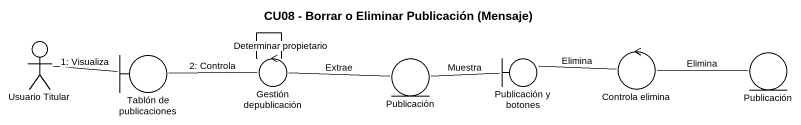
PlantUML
@startuml
title CU08 - Borrar o Eliminar Publicación (Mensaje)
actor "Usuario Titular" as Usuario_Titular
boundary "Tablón de publicaciones" as Tablón_de_publicaciones
control "Gestión depublicación" as Gestión_depublicación
entity Publicación
boundary "Publicación y botones" as Publicación_y_botones
control "Controla elimina" as Controla_elimina
entity "Publicación" as Publicación_2
Usuario_Titular -right- Tablón_de_publicaciones : 1: Visualiza
Tablón_de_publicaciones -right- Gestión_depublicación : 2: Controla
Gestión_depublicación -- Gestión_depublicación : Determinar propietario
Gestión_depublicación -right- Publicación : Extrae
Publicación -right- Publicación_y_botones : Muestra
Publicación_y_botones -right- Controla_elimina : Elimina
Controla_elimina -right- Publicación_2 : Elimina
@enduml
